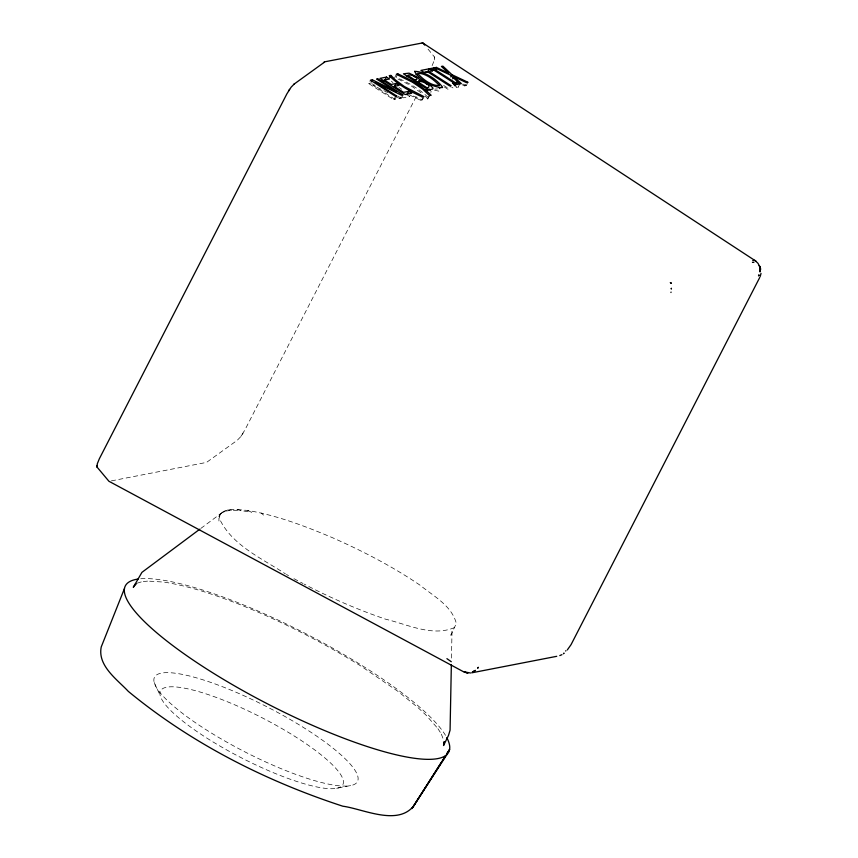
<?xml version="1.0" encoding="UTF-8"?>
<svg xmlns="http://www.w3.org/2000/svg" width="858" height="858" viewBox="0 0 858 858"><rect width="100%" height="100%" fill="white"/><g stroke="black" fill="none" stroke-linecap="round" stroke-linejoin="round"><path stroke-width="0.64" stroke-dasharray="4.29 3.22" d="M218.929 520.988L218.951 518.071M451.48 658.075L452.005 631.381L450.847 635.274L456.327 623.455C451.855 605.609 433.301 596.031 420.002 585.156C392.31 566.355 362.494 550.911 331.896 537.451C304.654 525.975 276.748 515.326 247.49 510.392C238.588 509.952 227.584 506.971 220.292 513.781L218.951 516.527L221.385 513.009L220.796 513.845M434.384 59.921L434.62 58.698M220.292 513.781L219.273 518.243C231.338 545.044 262.012 558.429 285.403 573.852M432.121 65.637L434.245 60.478L434.62 57.186L426.329 47.018M416.194 96.622L244.691 430.33L240.454 436.979L237.269 440.283L206.553 462.398L109.438 481.252M396.911 96.139L395.077 99.421L393.79 99.678L368.618 83.494L370.452 80.212M394.648 77.638L396.482 74.356M397.93 73.938L396.085 77.22C408.14 82.582 420.045 89.093 429.343 98.595L427.734 98.906L425.332 96.278M393.79 99.678L395.624 96.386M397.286 97.34L399.678 98.531L401.512 95.249M399.678 98.531L401.233 98.23L402.456 96.042M409.566 94.981L420.624 100.289L422.458 96.997M413.417 96.021L422.061 99.871L423.895 96.579M420.624 100.289L422.222 99.978L424.056 96.686M427.574 98.799L429.408 95.517M427.734 98.906L429.568 95.613M444.444 87.055L447.779 89.189L449.152 88.921L450.997 85.639M459.877 83.912L458.043 87.205L459.534 86.915M462.355 84.835L464.639 85.918L466.484 82.636M464.639 85.918L466.226 85.607L467.449 83.419M243.093 433.14L240.926 436.336M437.483 88.932L434.813 89.135M200.869 528.399L224.431 510.821M454.526 627.552C432.464 637.076 407.571 624.399 385.757 619.24C357.732 609.652 330.459 597.897 304.236 584.137M221.235 513.213L225.568 511.175M137.141 583.172L142.213 581.638L141.656 581.756L148.144 581.048L147.597 581.07L164.082 582.099C190.262 586.229 215.422 595.055 240.047 604.622L254.901 610.746C291.516 626.469 326.973 644.905 360.8 665.969L398.112 691.473L417.975 707.603L426.051 715.143L437.762 728.421L437.462 727.97L441.323 733.933L441.098 733.418L443.758 740.497M336.701 788.277L338.095 787.955A102.499 22.533 27.2 0 0 236.443 705.576A102.499 22.533 27.2 0 0 180.126 718.972A102.499 22.533 27.2 0 0 336.701 788.277L352.188 785.242A114.103 25.086 27.2 0 0 239.028 693.543A114.103 25.086 27.2 0 0 176.34 708.451A114.103 25.086 27.2 0 0 350.643 785.606M368.618 83.494L370.581 83.119M225.74 511.089L232.379 510.22L227.617 509.942M233.365 510.263L241.012 510.607L236.207 509.352M243.833 511.046L251.491 512.247L247.49 510.392M434.631 90.294L439.489 91.238L440.744 89.993M397.983 79L410.746 85.575L422.994 94.155M462.794 83.987L466.226 85.607M371.729 83.687L375.171 85.403M387.719 92.6L373.369 85.478L395.077 99.421M293.951 578.689L303.078 583.526M286.454 574.452L288.535 575.664M454.751 85.682L457.325 87.334L453.292 88.117L451.587 87.023M443.607 85.36L449.152 88.921M406.874 94.648L409.845 96.557L403.335 97.823L401.147 96.418M397.951 96.117L401.233 98.23M399.002 87.441L401.716 89.264M261.175 513.02L263.599 515.111M391.366 81.21L392.932 82.636M154.204 682.507L160.242 695.666M434.523 56.96L434.663 57.7M140.755 578.764A181.789 39.961 27.2 0 1 305.201 633.365A181.789 39.961 27.2 0 1 445.484 735.317M430.845 90.991A11.068 2.531 29.2 0 1 430.77 92.342M754.085 262.752L752.134 262.087L754.085 262.752"/><path stroke-width="1.29" d="M451.351 664.746L450.075 730.147L448.53 735.36L443.554 745.527L444.187 741.634L444.197 742.803M670.924 292.514L671.074 292.095M96.965 465.465L97.061 467.192M760.124 270.806L759.995 271.954L760.145 269.734L760.081 271.16L760.177 270.302M671.417 288.374L671.31 289.092L671.278 288.385M761.025 273.391L760.231 276.426M477.724 668.071L478.335 667.267L477.852 668.071M758.965 275.01L758.515 275.922L758.89 275.043M124.474 588.513L101.233 646.953C97.351 665.797 117.267 679.557 128.346 691.409C191.237 743.264 265.487 780.973 342.792 806.198C362.913 808.837 397.672 826.426 413.867 805.726L445.313 756.177L442.492 760.585M563.502 653.657L564.071 653.142L563.534 653.582M759.791 277.381L571.053 644.648L567.31 649.946M565.905 650.664L565.658 651.018M371.192 82.025L372.415 79.826L396.535 91.827L376.608 79.011L377.895 78.764L403.067 94.948L401.512 95.249L375.214 82.186L396.911 96.139L395.624 96.386L370.452 80.212L372.415 79.826M386.508 77.091L380.008 78.357L405.18 94.53L411.679 93.275L408.708 91.356L403.582 92.353L394.24 86.347L399.013 85.414L396.042 83.505L391.259 84.438L384.363 79.998L389.489 79.011L386.508 77.091L384.674 80.384L382.078 80.888M389.746 77.617L390.969 75.429L389.21 75.633C398.509 85.124 410.414 91.645 422.458 96.997L424.056 96.686L404.461 86.583L395.549 80.062L390.969 75.429M394.208 86.797L396.042 83.505M406.874 94.648L408.708 91.356M413.835 82.293L415.058 80.105C421.407 79.161 410.392 73.155 407.689 75.365L415.058 80.105M417.782 83.205L419.616 79.912L418.661 78.464A6.789 1.555 29.2 0 0 416.505 76.716L409.062 73.166L403.453 73.799L428.625 89.983L432.604 89.05A11.068 2.531 29.2 0 0 432.679 87.698L429.912 84.985L423.53 81.199A7.111 1.63 29.2 0 0 421.246 80.33L419.616 79.912M417.91 83.28L419.744 79.998M429.311 68.779L420.946 70.41L423.927 72.319L427.413 71.643L449.613 85.907L450.997 85.639L428.796 71.375L432.293 70.699L429.311 68.779L427.477 72.072L425.085 72.533M432.153 71.16L433.987 67.879L436.561 69.53L435.242 69.777L455.266 82.658L456.595 82.4L459.159 84.052L455.137 84.835L452.563 83.183L453.882 82.926L433.858 70.056L432.529 70.302L429.965 68.651L433.987 67.879M435.167 69.595L436.39 67.407L448.723 73.262L441.398 66.431L442.889 66.141L452.037 74.743L468.06 82.325L466.484 82.636L453.914 76.673L452.692 78.861M425.933 90.069L427.155 87.881C433.74 86.24 421.064 79.633 417.857 81.896L427.155 87.881M450.815 76.941L452.037 74.743M454.043 84.845L455.266 82.658M454.751 85.682L456.595 82.4M446.739 753.925L449.603 749.42L446.75 753.882M441.066 762.816L411.915 808.601L447.115 754.279M288.492 91.012L289.554 89.361M414.575 71.418C419.39 79.815 432.164 87.237 442.32 87.613L442.599 87.205C436.55 79.022 425.042 71.654 414.629 71.343M427.67 90.54L427.734 89.811M474.002 671.299L475.418 670.366L473.477 671.535L474.721 670.827M293.854 84.277L325.032 61.755L422.662 42.9L755.255 260.725L757.957 263.267L760.081 267.235L759.255 265.583L759.598 266.302M294.466 83.762L291.13 87.184L286.894 93.833L99.324 458.805L97.34 463.685L96.965 466.977L108.923 481.263L463.588 671.782L470.602 672.994M199.796 529.193L141.924 572.361L133.29 587.322L135.425 584.191L134.577 585.017L136.39 583.848M323.53 62.516L324.335 62.023M561.947 654.665L559.791 655.576M436.39 67.407L434.813 67.718L450.589 75.172L459.877 83.912L461.368 83.623L453.914 76.673M471.739 672.822L556.745 656.316M422.147 42.9L422.694 42.921M466.119 672.769L468.039 673.004L464.189 671.953L464.907 672.254M406.424 76.351L408.129 76.684M415.916 74.442L417.256 74.785M425.407 83.247L426.855 84.138M414.006 76.308L415.068 76.984M446.911 658.644L451.276 661.722M755.523 260.929L754.804 260.424L756.091 261.379M428.914 88.932L430.319 90.262M438.781 87.43L439.854 88.535M423.112 43.179L424.721 45.099M417.621 82.765L416.827 81.746A6.789 1.555 29.2 0 0 415.476 80.588M759.662 266.57L760.767 269.219M446.804 737.665A181.789 39.961 27.2 0 1 268.876 704.568A181.789 39.961 27.2 0 1 138.095 579.064M760.081 268.415L760.049 269.208L760.081 268.415M439.339 85.328C432.153 86.561 422.286 78.979 417.61 73.305C425.6 72.994 433.848 79.794 439.339 85.328M472.49 671.986L473.284 671.889L472.49 671.986M754.193 260.392L753.077 260.671L754.193 260.392M397.93 73.938L396.321 74.249L412.58 82.282L422.651 89.093L429.408 95.517L431.177 95.302C421.879 85.811 409.974 79.29 397.93 73.938M671.31 283.194L670.388 282.657L671.31 283.194"/></g></svg>
